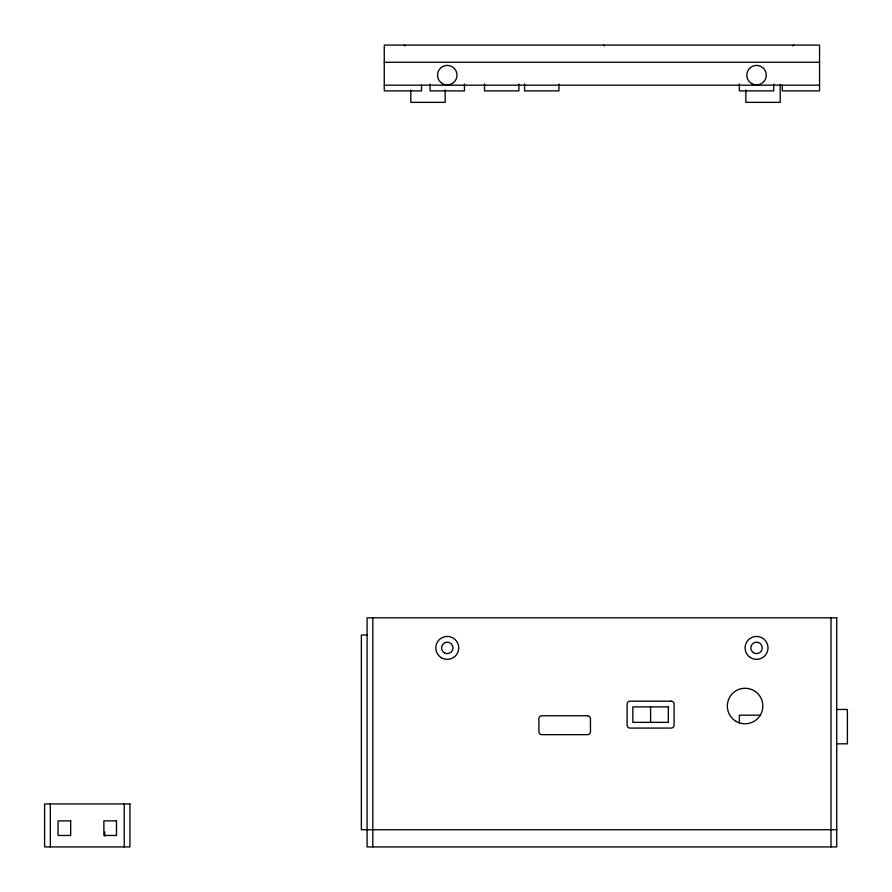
<?xml version="1.0" encoding="UTF-8"?>
<svg xmlns="http://www.w3.org/2000/svg" width="892" height="892" viewBox="0 0 892 892"><rect width="100%" height="100%" fill="white"/><g stroke="black" fill="none" stroke-linecap="round" stroke-linejoin="round"><path stroke-width="1.34" d="M792.899 45.96L793.78 45.079M384.262 62.262L819.547 62.262M384.262 85.175L819.547 85.175M367.08 635.004L361.36 635.004L361.36 829.738L836.729 829.738M836.272 709.463L847.4 709.463L847.4 743.828L836.272 743.828M759.906 715.183L739.368 715.183L739.368 722.821M603.628 45.079L604.497 45.96M404.31 45.079L405.169 45.938M831.009 617.822L831.009 846.921M782.317 85.175L782.317 90.895L819.547 90.895L819.547 45.079L384.262 45.079L384.262 90.895L421.492 90.895L421.492 85.175M780.21 84.383L780.21 102.357L745.846 102.357L745.846 89.914M773.732 84.082L773.732 90.895L739.368 90.895L739.368 84.082M650.591 706.888L650.591 722.353M558.95 84.082L558.95 90.895L524.585 90.895L524.585 84.015M518.865 84.015L518.865 90.895L484.501 90.895L484.501 84.015M464.453 84.082L464.453 90.895L430.089 90.895L430.089 84.082M445.153 89.914L445.153 102.357L410.788 102.357L410.788 89.914M372.811 617.822L372.811 846.921M124.211 803.96L124.211 846.921M104.743 832.024L104.743 836.094M50.331 803.96L50.331 846.921M836.729 617.822L367.08 617.822L367.08 846.921L836.729 846.921L836.729 617.822M671.208 701.157L629.975 701.157A2.866 2.866 0 0 0 627.109 704.022L627.109 725.207A2.866 2.866 0 0 0 629.975 728.073L671.208 728.073A2.866 2.866 0 0 0 674.073 725.207L674.073 704.022A2.866 2.866 0 0 0 671.208 701.157M668.342 706.888L632.841 706.888L632.841 722.353L668.342 722.353L668.342 706.888M587.594 715.763L541.767 715.763A2.866 2.866 0 0 0 538.913 718.629L538.913 731.797A2.866 2.866 0 0 0 541.767 734.662L587.594 734.662A2.866 2.866 0 0 0 590.459 731.797L590.459 718.629A2.866 2.866 0 0 0 587.594 715.763M129.942 803.96L44.6 803.96L44.6 846.921L129.942 846.921L129.942 803.96M70.658 820.863L58.058 820.863L58.058 835.469L70.658 835.469L70.658 820.863M116.484 820.863L103.873 820.863L103.873 835.469L116.484 835.469L116.484 820.863M444.406 652.855A5.731 5.731 0 0 0 452.991 647.893A5.731 5.731 0 0 0 444.406 642.931A5.731 5.731 0 0 0 444.406 652.855M441.54 657.817A11.451 11.451 0 0 0 458.722 647.893A11.451 11.451 0 0 0 441.54 637.97A11.451 11.451 0 0 0 441.54 657.817M753.339 652.632A5.731 5.731 0 0 0 762.259 648.294A5.731 5.731 0 0 0 754.052 642.742A5.731 5.731 0 0 0 753.339 652.632M750.127 657.382A11.451 11.451 0 0 0 767.979 648.707A11.451 11.451 0 0 0 751.543 637.59A11.451 11.451 0 0 0 750.127 657.382M736.212 721.405A17.751 17.751 0 0 0 762.85 706.029A17.751 17.751 0 0 0 736.212 690.653A17.751 17.751 0 0 0 736.212 721.405M442.399 83.58A9.734 9.734 0 0 0 457.005 75.151A9.734 9.734 0 0 0 442.399 66.722A9.734 9.734 0 0 0 442.399 83.58M751.677 83.58A9.734 9.734 0 0 0 766.284 75.151A9.734 9.734 0 0 0 751.677 66.722A9.734 9.734 0 0 0 751.677 83.58"/></g></svg>
